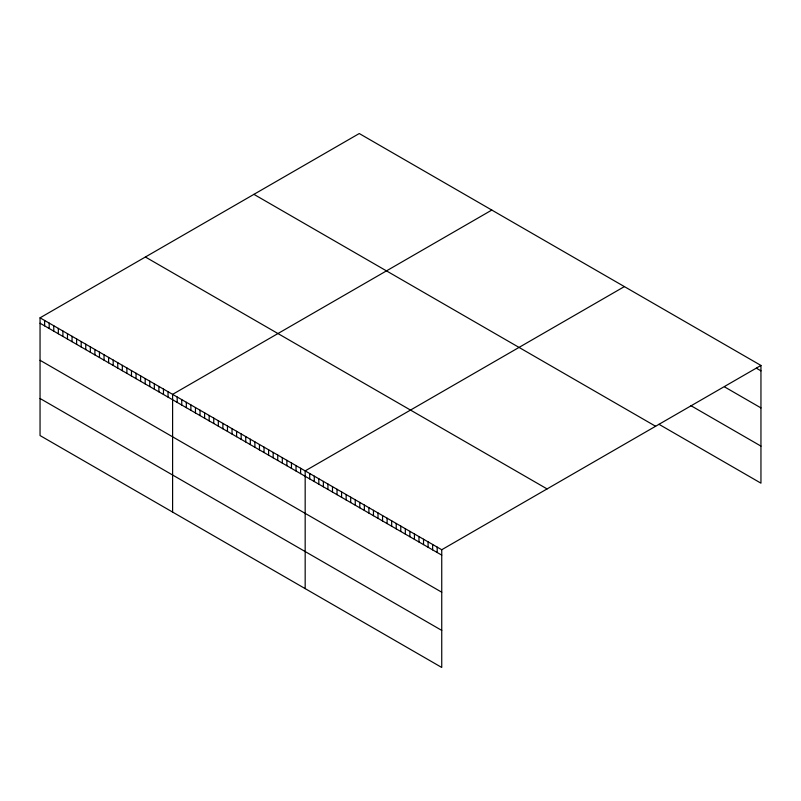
<?xml version="1.0" encoding="UTF-8"?>
<svg xmlns="http://www.w3.org/2000/svg" width="801" height="801" viewBox="0 0 801 801"><rect width="100%" height="100%" fill="white"/><g stroke="black" fill="none" stroke-linecap="round" stroke-linejoin="round"><path stroke-width="1.2" d="M40.05 317.827L441.741 549.736L441.741 667.463L40.05 435.554L40.05 317.827L359.259 133.537L760.95 365.446L760.95 483.173L658.973 424.3M491.814 210.062L172.605 394.362L172.605 512.079M624.38 286.598L305.171 470.888L305.171 588.615M441.741 549.736L760.95 365.446M756.394 368.21L760.95 370.843M724.535 386.883L760.95 407.909M690.842 405.626L760.95 446.107M253.917 194.353L655.608 426.262M145.392 257.011L547.083 488.92M40.05 323.224L441.741 555.133M40.05 360.29L441.741 592.209M40.05 398.487L441.741 630.397M437.186 547.113L437.186 552.51M432.64 544.48L432.64 549.876M428.084 541.856L428.084 547.253M423.529 539.223L423.529 544.62M418.983 536.6L418.983 541.997M414.427 533.967L414.427 539.363M409.872 531.343L409.872 536.74M405.326 528.71L405.326 534.107M400.77 526.087L400.77 531.484M396.215 523.453L396.215 528.85M391.669 520.83L391.669 526.227M387.113 518.197L387.113 523.594M382.558 515.574L382.558 520.97M378.002 512.94L378.002 518.337M373.456 510.317L373.456 515.714M368.901 507.684L368.901 513.081M364.345 505.061L364.345 510.457M359.799 502.427L359.799 507.824M355.243 499.804L355.243 505.201M350.688 497.171L350.688 502.567M346.142 494.547L346.142 499.944M341.586 491.914L341.586 497.311M337.031 489.291L337.031 494.688M332.485 486.658L332.485 492.054M327.929 484.034L327.929 489.421M323.374 481.401L323.374 486.798M318.828 478.778L318.828 484.164M314.272 476.144L314.272 481.541M309.717 473.521L309.717 478.908M300.595 468.255L300.595 473.641M296.03 465.611L296.03 471.008M291.454 462.968L291.454 468.365M286.878 460.335L286.878 465.731M282.312 457.691L282.312 463.088M277.737 455.058L277.737 460.455M273.171 452.415L273.171 457.812M268.595 449.782L268.595 455.168M264.03 447.138L264.03 452.535M259.454 444.495L259.454 449.892M254.888 441.862L254.888 447.258M250.312 439.218L250.312 444.615M245.747 436.585L245.747 441.972M241.171 433.942L241.171 439.338M236.605 431.308L236.605 436.695M232.03 428.665L232.03 434.062M227.464 426.022L227.464 431.419M222.888 423.389L222.888 428.785M218.323 420.745L218.323 426.142M213.747 418.112L213.747 423.499M209.171 415.469L209.171 420.865M204.605 412.835L204.605 418.222M200.03 410.192L200.03 415.589M195.464 407.549L195.464 412.946M190.888 404.916L190.888 410.312M186.323 402.272L186.323 407.669M181.747 399.639L181.747 405.026M177.181 396.996L177.181 402.392M168.04 391.719L168.04 397.116M163.464 389.076L163.464 394.472M158.898 386.442L158.898 391.839M154.323 383.799L154.323 389.196M149.757 381.166L149.757 386.553M145.181 378.523L145.181 383.919M140.616 375.889L140.616 381.276M136.04 373.246L136.04 378.643M131.474 370.603L131.474 375.999M126.898 367.969L126.898 373.366M122.323 365.326L122.323 370.723M117.757 362.693L117.757 368.08M113.181 360.05L113.181 365.446M108.616 357.416L108.616 362.803M104.04 354.773L104.04 360.17M99.474 352.13L99.474 357.526M94.898 349.496L94.898 354.893M90.333 346.853L90.333 352.25M85.757 344.22L85.757 349.606M81.191 341.576L81.191 346.973M76.616 338.943L76.616 344.33M72.05 336.3L72.05 341.697M67.474 333.657L67.474 339.053M62.909 331.023L62.909 336.42M58.333 328.38L58.333 333.777M53.767 325.747L53.767 331.133M49.191 323.103L49.191 328.5M44.626 320.47L44.626 325.857"/></g></svg>
